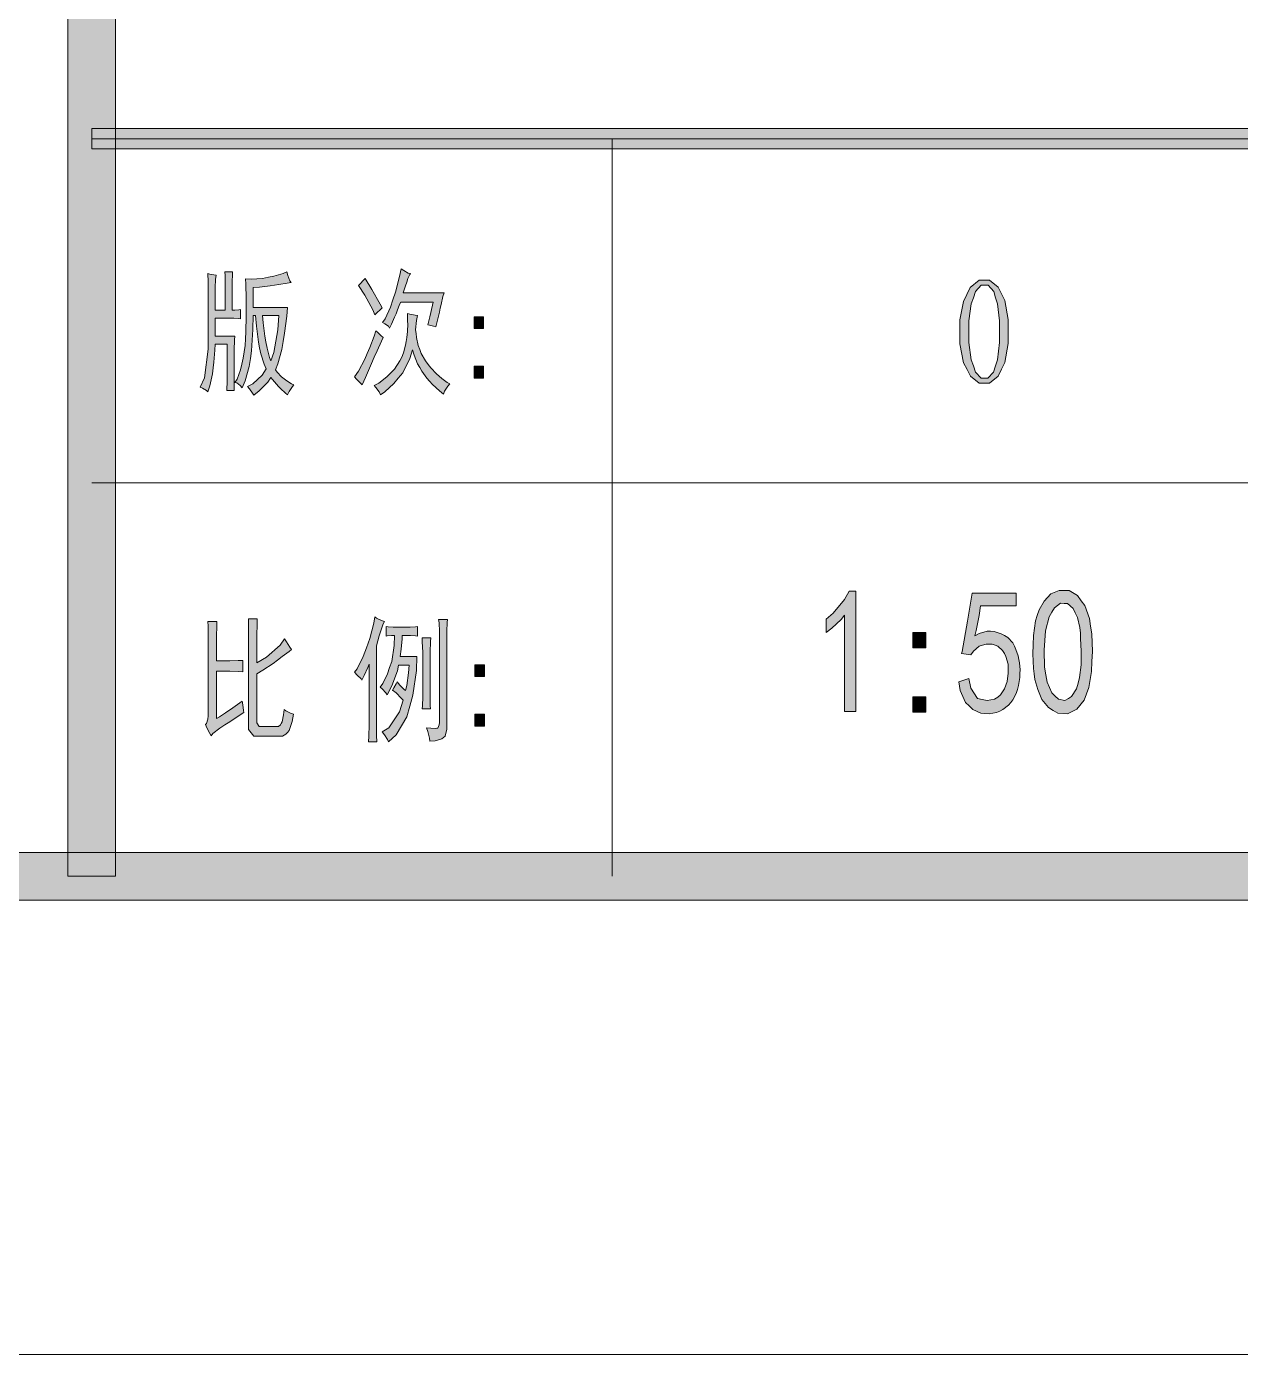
# Model space of a CAD drawing. Header units: millimetres. Extents: x 210 to 63265, y -7201 to 22496.
# Drawn here: x 60195 to 61464, y -7201 to -5813 of the extents above; entities that cross this region are included whole.
import ezdxf

# ---------------------------------------------------------------- set-up
doc = ezdxf.new("R2010")
doc.units = ezdxf.units.MM

msp = doc.modelspace()

# ---------------------------------------------------------------- hatches: boundary and pattern name
h = msp.add_hatch(color=0)
h.dxf.hatch_style = 2
h.paths.add_polyline_path([(60288.1, -6701.3), (60238.2, -6701.3), (60238.2, 21996), (60288.1, 21996)])
h = msp.add_hatch(color=0)
h.dxf.hatch_style = 2
h.paths.add_polyline_path([(60263.2, -5941), (60263.2, -5919.6), (62765, -5919.6), (62765, -5941)])
h = msp.add_hatch(color=0)
h.dxf.hatch_style = 2
h.paths.add_polyline_path([(60596.3, -6071.3), (60595.6, -6072.2), (60593.6, -6076.6), (60592.4, -6080.2), (60591.1, -6084), (60589.3, -6089.5), (60588.6, -6091.5), (60631.4, -6091.5), (60630.3, -6095.4), (60628.3, -6103.5), (60627.4, -6107.6), (60626.7, -6111.7), (60624.4, -6121.4), (60622.8, -6127.1), (60620.4, -6126.2), (60616.3, -6125.1), (60614.4, -6124.8), (60616.5, -6116.4), (60619.2, -6104.5), (60619.9, -6101.2), (60586.1, -6101.2), (60585, -6103.8), (60582.5, -6110.1), (60581.3, -6113.5), (60579.8, -6116.9), (60576.6, -6124.2), (60574.6, -6128.2), (60573.4, -6126.4), (60569.6, -6123.7), (60567.1, -6122.4), (60569.8, -6118.5), (60575.4, -6106.5), (60578, -6098.6), (60580.7, -6090.6), (60585, -6074.3), (60586.5, -6066.3), (60589.3, -6068.2), (60594.1, -6070.7)])
h = msp.add_hatch(color=0)
h.dxf.hatch_style = 2
h.paths.add_polyline_path([(60393.1, -6072.9), (60392.7, -6077.5), (60392.2, -6085.9), (60392.2, -6089.9), (60392.2, -6109.6), (60402.7, -6109.6), (60402.7, -6083.1), (60402.7, -6080), (60402.6, -6073.2), (60402.4, -6069.5), (60410.4, -6069.5), (60410.2, -6072.7), (60410.1, -6079.5), (60410.1, -6083.1), (60410.1, -6109.6), (60412.6, -6109.6), (60416.9, -6109.2), (60418.8, -6109), (60418.8, -6118.5), (60416.5, -6118.3), (60411.7, -6118), (60409.2, -6118), (60392.2, -6118), (60392.2, -6136.6), (60412.6, -6136.6), (60412.4, -6140.5), (60412, -6151.4), (60412, -6158.6), (60412, -6193.5), (60404.5, -6193.5), (60404.7, -6183.6), (60404.9, -6159.5), (60404.9, -6145), (60392.2, -6145), (60392, -6151.4), (60390.9, -6163.9), (60390.2, -6170), (60389.3, -6176.1), (60386.6, -6188.6), (60384.7, -6195.1), (60383.2, -6193.6), (60379.1, -6191.1), (60376.6, -6190.1), (60380.9, -6180.2), (60385, -6150.2), (60385, -6129.8), (60385, -6109.2), (60384.8, -6080), (60384.7, -6071.3), (60386.8, -6071.8), (60390.9, -6072.7)])
h = msp.add_hatch(color=0)
h.paths.add_polyline_path([(60467, -6069.5), (60468, -6073.2), (60470.4, -6078.8), (60471.6, -6080.8), (60467.5, -6081.5), (60458.7, -6082.7), (60454.1, -6083.4), (60449.6, -6084.2), (60438.5, -6085.4), (60431.9, -6085.9), (60431.9, -6106.7), (60467.8, -6106.7), (60467, -6116), (60464.8, -6133.7), (60463.4, -6142.3), (60461.9, -6150.7), (60457.8, -6165.6), (60455.1, -6172), (60457.1, -6174.5), (60461.6, -6179.1), (60464.3, -6181.3), (60467, -6183.4), (60472.1, -6186.7), (60474.6, -6187.7), (60472.9, -6189.5), (60469.5, -6194.5), (60467.8, -6197.9), (60465.5, -6196), (60460.9, -6191.7), (60458.5, -6189.2), (60456.2, -6186.8), (60452.3, -6182.2), (60450.5, -6179.9), (60447.1, -6184.7), (60438.3, -6194), (60432.8, -6198.5), (60431.4, -6196.3), (60428, -6191.7), (60426, -6189.5), (60431.5, -6186.7), (60441.2, -6177.4), (60445.5, -6170.9), (60443.5, -6166.1), (60440.1, -6155.2), (60438.7, -6148.9), (60437.4, -6143), (60435.3, -6126.2), (60434.4, -6115.1), (60431.9, -6115.1), (60431.7, -6129.6), (60430.3, -6152.1), (60429, -6160.2), (60427.8, -6168.4), (60423.5, -6183.6), (60420.6, -6190.6), (60418.5, -6188.4), (60414.7, -6185.6), (60412.9, -6185.1), (60415.1, -6181.7), (60418.7, -6172), (60420.1, -6165.9), (60421.5, -6159.6), (60423.5, -6146.4), (60423.8, -6139.4), (60424.4, -6132.1), (60424.7, -6115.8), (60424.7, -6106.7), (60424.7, -6097.4), (60424.4, -6082.5), (60423.8, -6076.8), (60429.7, -6077.2), (60441.7, -6076.3), (60447.8, -6075.2), (60453.7, -6074.1), (60463.4, -6071.3)])
h.paths.add_polyline_path([(60441.7, -6115.1), (60442.3, -6122.8), (60444.1, -6136.6), (60445, -6142.8), (60446.4, -6149.3), (60449.1, -6159.1), (60450.5, -6162.5), (60453.5, -6153.7), (60457.7, -6130.1), (60458.9, -6115.1)])
h = msp.add_hatch(color=0)
h.dxf.hatch_style = 2
h.paths.add_polyline_path([(60548.9, -6076.3), (60555.9, -6087.9), (60564.8, -6103.3), (60566.6, -6107.2), (60565, -6108.7), (60561.2, -6112.4), (60559.1, -6114.6), (60556.9, -6109.2), (60548.5, -6093.8), (60542.1, -6083.6), (60543.9, -6082), (60547.3, -6078.3)])
h = msp.add_hatch(color=0)
h.paths.add_polyline_path([(61196.1, -6185.8), (61190.8, -6185.8), (61181.8, -6178.6), (61178.1, -6171.6), (61174.3, -6164.7), (61170.7, -6144.6), (61170.7, -6131.7), (61170.7, -6119.8), (61174.3, -6100.4), (61177.9, -6093.1), (61181.3, -6085.8), (61190.6, -6078.3), (61196.1, -6078.3), (61201.7, -6078.3), (61210.6, -6085.4), (61214.2, -6092.4), (61217.6, -6099.5), (61221.2, -6119.2), (61221.2, -6131.7), (61221.2, -6144.3), (61217.6, -6164.1), (61214.2, -6171.3), (61210.6, -6178.6), (61201.7, -6185.8)])
h.paths.add_polyline_path([(61196.1, -6083.3), (61192.7, -6083.3), (61187, -6089.9), (61184.7, -6096.5), (61182.4, -6103.1), (61180, -6120.6), (61180, -6131.7), (61180, -6143.4), (61182.4, -6161.4), (61184.7, -6167.9), (61187, -6174.3), (61192.7, -6180.8), (61196.1, -6180.8), (61199.9, -6180.8), (61205.6, -6174.3), (61207.8, -6167.9), (61209.9, -6161.4), (61211.9, -6143.4), (61211.9, -6131.7), (61211.9, -6120.6), (61209.9, -6103.1), (61207.9, -6096.5), (61206, -6089.9), (61200.1, -6083.3)])
h = msp.add_hatch(color=0)
h.dxf.hatch_style = 2
h.paths.add_polyline_path([(60603.8, -6115.1), (60602.6, -6120.5), (60601.7, -6130), (60602.2, -6134.1), (60602.6, -6138.2), (60604.5, -6146.4), (60606, -6150.7), (60607.4, -6154.8), (60611.9, -6162.7), (60614.7, -6166.4), (60617.8, -6170), (60623.5, -6176.1), (60626.2, -6178.6), (60629, -6180.9), (60634.6, -6185.1), (60637.6, -6186.7), (60635.3, -6189), (60631.9, -6194.4), (60630.8, -6197.4), (60626.7, -6194), (60619.4, -6187.2), (60616.3, -6183.8), (60613.3, -6180.6), (60608.1, -6173.2), (60606, -6169.5), (60603.8, -6165.7), (60600.1, -6156.6), (60598.3, -6151.2), (60595.8, -6160.2), (60588.4, -6174.9), (60583.6, -6180.6), (60578.8, -6186.1), (60569.5, -6194.9), (60565, -6197.9), (60563.6, -6195.1), (60560.3, -6190.4), (60558.5, -6188.4), (60563.2, -6185.8), (60571.8, -6179.1), (60575.7, -6175.2), (60579.7, -6171.1), (60585.4, -6162.7), (60587.2, -6158.6), (60589, -6154.3), (60591.3, -6146.2), (60592, -6142.3), (60592.7, -6138.2), (60593.4, -6131.7), (60593.4, -6129.2), (60593.6, -6126.7), (60593.4, -6118.5), (60593.3, -6113), (60595.8, -6113.9), (60601.1, -6114.9)])
h = msp.add_hatch(color=0)
h.dxf.hatch_style = 2
h.paths.add_polyline_path([(60672.7, -6128.7), (60663, -6128.7), (60663, -6116.4), (60672.7, -6116.4)])
h = msp.add_hatch(color=0)
h.dxf.hatch_style = 2
h.paths.add_polyline_path([(60567.9, -6138.2), (60566.2, -6141.9), (60561.6, -6152.1), (60558.5, -6158.8), (60555.7, -6165.4), (60549.4, -6179.9), (60546, -6187.7), (60544.1, -6185.8), (60540.1, -6181.7), (60538, -6179.3), (60541.9, -6173.2), (60548.5, -6160.9), (60551.2, -6154.8), (60553.9, -6148.7), (60558.4, -6136.9), (60560.3, -6131), (60561.8, -6132.6), (60565.5, -6136.2)])
h = msp.add_hatch(color=0)
h.dxf.hatch_style = 2
h.paths.add_polyline_path([(60672.7, -6180.6), (60663, -6180.6), (60663, -6168.1), (60672.7, -6168.1)])
h = msp.add_hatch(color=0)
h.dxf.hatch_style = 2
h.paths.add_polyline_path([(61050.1, -6428.3), (61046.4, -6433), (61036.7, -6442.1), (61031, -6446.6), (61031, -6432.6), (61038.3, -6426.4), (61050.1, -6411.9), (61055, -6403.5), (61062, -6403.5), (61062, -6529.1), (61050.1, -6529.1)])
h = msp.add_hatch(color=0)
h.dxf.hatch_style = 2
h.paths.add_polyline_path([(61179.8, -6494.7), (61182, -6504.6), (61189, -6515.5), (61194, -6516.5), (61199, -6517.8), (61206.9, -6516.4), (61210.1, -6514), (61213.1, -6511.7), (61217.4, -6505.4), (61218.8, -6501.7), (61220.1, -6497.8), (61221.2, -6489.2), (61221.2, -6484.5), (61221, -6479.7), (61218.8, -6471.6), (61217.1, -6468.4), (61215.1, -6465.2), (61210.3, -6460.7), (61207.4, -6459.7), (61204.5, -6458.6), (61197.9, -6458.6), (61194.2, -6459.7), (61190.6, -6460.7), (61184.7, -6465.9), (61182.2, -6469.8), (61172.3, -6468.4), (61172.9, -6466.3), (61178.4, -6434.8), (61183.4, -6405.6), (61229.6, -6405.6), (61229.6, -6418.7), (61192.2, -6418.7), (61190.8, -6428.7), (61187.7, -6444.3), (61186.3, -6450.2), (61190.8, -6447.7), (61199, -6445.2), (61202.7, -6445.3), (61206.5, -6445.5), (61213.8, -6447.8), (61217.2, -6449.8), (61220.8, -6451.8), (61226, -6457.3), (61227.6, -6460.7), (61229, -6464.3), (61231.5, -6471.1), (61232.3, -6474.7), (61233, -6478.1), (61233.5, -6485.6), (61233.3, -6489.5), (61233.2, -6493.6), (61231.9, -6501.9), (61230.7, -6506), (61229.6, -6510.3), (61226, -6517.1), (61223.7, -6519.9), (61221.3, -6522.6), (61215.6, -6527.1), (61212.4, -6528.7), (61209, -6530.3), (61201.3, -6531.6), (61196.8, -6531.2), (61192.5, -6530.9), (61184.1, -6526.9), (61180.2, -6523.2), (61176.3, -6519.6), (61170.9, -6507.1), (61169.5, -6498.3)])
h = msp.add_hatch(color=0)
h.paths.add_polyline_path([(61247.1, -6459.3), (61247.5, -6449.6), (61249.6, -6434.2), (61251.4, -6428.7), (61253.4, -6423), (61258.7, -6413.7), (61262.3, -6410.1), (61265.7, -6406.3), (61274.5, -6402.8), (61279.5, -6402.8), (61284.7, -6402.8), (61293.4, -6408), (61297.4, -6413.3), (61301.1, -6418.5), (61306.1, -6431.9), (61307.2, -6440), (61308.5, -6448), (61309.2, -6466.5), (61308.6, -6476.8), (61308.3, -6487.2), (61305.4, -6504.2), (61302.9, -6510.8), (61300.4, -6517.3), (61292.9, -6526.6), (61287.9, -6529.1), (61283.1, -6531.6), (61273, -6531), (61268, -6528), (61263.2, -6524.8), (61256.1, -6516.5), (61254.1, -6511.5), (61252.1, -6506.3), (61249.1, -6495.6), (61248.2, -6489.9), (61247.5, -6484.3), (61246.8, -6469)])
h.paths.add_polyline_path([(61259.3, -6455), (61258.6, -6465), (61259.1, -6482.9), (61260.5, -6490.8), (61262, -6498.5), (61266.8, -6509.7), (61270.2, -6513), (61273.6, -6516.2), (61280.4, -6517.6), (61284, -6515.5), (61287.4, -6513.5), (61292.5, -6505.4), (61294.2, -6499.5), (61295.8, -6493.5), (61297.4, -6480.2), (61297.4, -6473.2), (61297.4, -6466.1), (61296.8, -6453), (61296.5, -6447.3), (61295.9, -6441.4), (61293.4, -6430.9), (61291.1, -6426), (61289, -6421.4), (61283.2, -6416.4), (61279.5, -6416.2), (61275.9, -6416), (61269.5, -6420.7), (61266.6, -6425.3), (61263.9, -6430.1), (61260.2, -6444.8)])
h = msp.add_hatch(color=0)
h.dxf.hatch_style = 2
h.paths.add_polyline_path([(60394, -6435.1), (60393.8, -6439.6), (60393.6, -6450.7), (60393.6, -6457.1), (60393.6, -6476.3), (60403.6, -6476.3), (60407.7, -6476.3), (60416.3, -6475.9), (60421, -6475.8), (60421, -6487.6), (60416.3, -6487.2), (60407.7, -6487), (60403.6, -6487), (60393.6, -6487), (60393.6, -6536.6), (60396.8, -6534.6), (60402.9, -6530.7), (60405.6, -6528.9), (60408.3, -6527.1), (60415.6, -6521.9), (60420.6, -6518.5), (60421, -6522.1), (60421.9, -6528), (60422.2, -6530.3), (60417.4, -6533.4), (60407.4, -6539.8), (60402.2, -6543.2), (60397, -6546.6), (60389.9, -6552.3), (60388.1, -6554.5), (60386.6, -6552), (60383.6, -6546.1), (60382.2, -6542.7), (60383.2, -6541.6), (60384.7, -6537.1), (60385, -6533.7), (60385, -6458.2), (60385, -6451.4), (60384.8, -6440), (60384.7, -6435.1)])
h = msp.add_hatch(color=0)
h.dxf.hatch_style = 2
h.paths.add_polyline_path([(60436.2, -6432.3), (60436, -6438.2), (60435.8, -6449.5), (60435.8, -6454.8), (60435.8, -6478.4), (60445.7, -6472.4), (60460.2, -6459.7), (60464.8, -6453.2), (60466.6, -6456.3), (60470.2, -6462), (60472.1, -6464.5), (60469.5, -6466.5), (60462.3, -6471.8), (60457.5, -6475.4), (60452.8, -6479), (60441.9, -6486.1), (60435.8, -6489.7), (60435.8, -6537.1), (60435.8, -6541), (60438.3, -6545), (60440.8, -6545), (60456.9, -6545), (60458.4, -6545), (60460.5, -6543.2), (60461.2, -6541.6), (60462.1, -6540), (60463.6, -6532.6), (60464.5, -6526.9), (60466.2, -6528.3), (60471.1, -6530.9), (60474.1, -6531.9), (60472.7, -6539.6), (60469.5, -6549.1), (60467.8, -6551.1), (60466.2, -6553), (60462.5, -6555), (60460.7, -6555), (60438.3, -6555), (60432.8, -6555), (60427.2, -6548), (60427.2, -6541), (60427.2, -6457.1), (60427.2, -6450.9), (60427.1, -6438.5), (60426.9, -6432.3)])
h = msp.add_hatch(color=0)
h.dxf.hatch_style = 2
h.paths.add_polyline_path([(60569.3, -6435.1), (60567.7, -6437.5), (60563.6, -6450), (60560.7, -6460.5), (60560.7, -6536.6), (60560.7, -6542.1), (60560.9, -6554.3), (60561.2, -6560.7), (60552.6, -6560.7), (60553, -6554.8), (60553.2, -6543.2), (60553.2, -6537.6), (60553.2, -6479.7), (60551.9, -6483.1), (60548, -6491.5), (60545.5, -6496.5), (60544.8, -6495.1), (60540.8, -6491), (60538, -6488.1), (60540.7, -6484.7), (60546.9, -6471.8), (60550.3, -6462.5), (60553.9, -6453), (60558.2, -6436.9), (60559.1, -6430.1), (60560.7, -6431.6), (60565.9, -6434.1)])
h = msp.add_hatch(color=0)
h.dxf.hatch_style = 2
h.paths.add_polyline_path([(60592.9, -6440.9), (60595.9, -6440.9), (60601.5, -6440.5), (60603.8, -6440.2), (60603.8, -6450.3), (60601.5, -6450), (60596.5, -6449.8), (60593.6, -6449.8), (60587.7, -6449.8), (60587.5, -6453.2), (60586.5, -6464.1), (60585.7, -6471.8), (60602.9, -6471.8), (60602.6, -6486.3), (60598.8, -6512.2), (60595.6, -6523.5), (60592.4, -6534.8), (60581.3, -6553.4), (60573.4, -6560.7), (60572.5, -6558.4), (60569.3, -6553.4), (60566.6, -6550.5), (60573.8, -6546.1), (60584.8, -6529.4), (60588.6, -6517.4), (60586.6, -6515.1), (60581.3, -6509.7), (60577.7, -6506.7), (60578.9, -6504.4), (60581.3, -6500.3), (60582.3, -6498.3), (60585.4, -6501.5), (60589.9, -6506.2), (60591.1, -6507.2), (60592.4, -6501.9), (60594.3, -6488.6), (60595, -6480.8), (60584, -6480.8), (60582.9, -6486.7), (60577, -6502.2), (60572.1, -6511.7), (60570.5, -6509.6), (60566.6, -6505.6), (60564.6, -6503.8), (60567.5, -6499.9), (60572.5, -6489.7), (60574.6, -6483.3), (60576.8, -6477), (60579.3, -6460.2), (60579.8, -6449.8), (60576.6, -6449.8), (60572.1, -6450), (60570.9, -6450.3), (60570.9, -6440.2), (60573, -6440.5), (60578.4, -6440.9), (60581.8, -6440.9)])
h = msp.add_hatch(color=0)
h.dxf.hatch_style = 2
h.paths.add_polyline_path([(60635.1, -6432.8), (60634.6, -6436.2), (60634.2, -6445), (60634.2, -6450.3), (60634.2, -6541.6), (60634.2, -6547.5), (60632.6, -6554.8), (60630.8, -6556.3), (60629.2, -6557.7), (60622.1, -6559.7), (60616.5, -6560.2), (60616.3, -6557), (60614.5, -6550), (60613.1, -6546.1), (60617.6, -6546.6), (60623, -6547), (60624, -6546.6), (60625.1, -6546.4), (60626.3, -6543.2), (60626.7, -6540.5), (60626.7, -6450.9), (60626.7, -6445.5), (60626.2, -6436.6), (60625.8, -6432.8)])
h = msp.add_hatch(color=0)
h.dxf.hatch_style = 2
h.paths.add_polyline_path([(60617.8, -6452), (60617.4, -6456.1), (60616.9, -6467), (60616.9, -6474), (60616.9, -6506.7), (60616.9, -6513.5), (60617, -6523.3), (60617.4, -6526.4), (60608.5, -6526.4), (60608.8, -6523.3), (60609.4, -6513.7), (60609.4, -6507.2), (60609.4, -6473.4), (60609.2, -6467), (60608.6, -6456.3), (60608.5, -6452)])
h = msp.add_hatch(color=0)
h.dxf.hatch_style = 2
h.paths.add_polyline_path([(61134.9, -6462.5), (61121.5, -6462.5), (61121.5, -6446.6), (61134.9, -6446.6)])
h = msp.add_hatch(color=0)
h.dxf.hatch_style = 2
h.paths.add_polyline_path([(60673.6, -6492.6), (60663.7, -6492.6), (60663.7, -6480.2), (60673.6, -6480.2)])
h = msp.add_hatch(color=0)
h.dxf.hatch_style = 2
h.paths.add_polyline_path([(61134.9, -6529.8), (61121.5, -6529.8), (61121.5, -6513.7), (61134.9, -6513.7)])
h = msp.add_hatch(color=0)
h.dxf.hatch_style = 2
h.paths.add_polyline_path([(60673.6, -6544.4), (60663.7, -6544.4), (60663.7, -6531.9), (60673.6, -6531.9)])
h = msp.add_hatch(color=0)
h.dxf.hatch_style = 2
h.paths.add_polyline_path([(22443.5, -6726.4), (22493.6, -6676.5), (62740, -6676.5), (62790.1, -6726.4)])

# ---------------------------------------------------------------- linework, layer by layer
at = {"color": 0, "lineweight": 0}
for points in [[(21218.6, -7201.3), (21218.6, 22496), (63265, 22496), (63265, -7201.3)], [(60288.1, -6701.3), (60238.2, -6701.3), (60238.2, 21996), (60288.1, 21996)], [(60263.2, -5941), (60263.2, -5919.6), (62765, -5919.6), (62765, -5941)], [(60596.3, -6071.3), (60595.6, -6072.2), (60593.6, -6076.6), (60592.4, -6080.2), (60591.1, -6084), (60589.3, -6089.5), (60588.6, -6091.5), (60631.4, -6091.5), (60630.3, -6095.4), (60628.3, -6103.5), (60627.4, -6107.6), (60626.7, -6111.7), (60624.4, -6121.4), (60622.8, -6127.1), (60620.4, -6126.2), (60616.3, -6125.1), (60614.4, -6124.8), (60616.5, -6116.4), (60619.2, -6104.5), (60619.9, -6101.2), (60586.1, -6101.2), (60585, -6103.8), (60582.5, -6110.1), (60581.3, -6113.5), (60579.8, -6116.9), (60576.6, -6124.2), (60574.6, -6128.2), (60573.4, -6126.4), (60569.6, -6123.7), (60567.1, -6122.4), (60569.8, -6118.5), (60575.4, -6106.5), (60578, -6098.6), (60580.7, -6090.6), (60585, -6074.3), (60586.5, -6066.3), (60589.3, -6068.2), (60594.1, -6070.7)], [(60393.1, -6072.9), (60392.7, -6077.5), (60392.2, -6085.9), (60392.2, -6089.9), (60392.2, -6109.6), (60402.7, -6109.6), (60402.7, -6083.1), (60402.7, -6080), (60402.6, -6073.2), (60402.4, -6069.5), (60410.4, -6069.5), (60410.2, -6072.7), (60410.1, -6079.5), (60410.1, -6083.1), (60410.1, -6109.6), (60412.6, -6109.6), (60416.9, -6109.2), (60418.8, -6109), (60418.8, -6118.5), (60416.5, -6118.3), (60411.7, -6118), (60409.2, -6118), (60392.2, -6118), (60392.2, -6136.6), (60412.6, -6136.6), (60412.4, -6140.5), (60412, -6151.4), (60412, -6158.6), (60412, -6193.5), (60404.5, -6193.5), (60404.7, -6183.6), (60404.9, -6159.5), (60404.9, -6145), (60392.2, -6145), (60392, -6151.4), (60390.9, -6163.9), (60390.2, -6170), (60389.3, -6176.1), (60386.6, -6188.6), (60384.7, -6195.1), (60383.2, -6193.6), (60379.1, -6191.1), (60376.6, -6190.1), (60380.9, -6180.2), (60385, -6150.2), (60385, -6129.8), (60385, -6109.2), (60384.8, -6080), (60384.7, -6071.3), (60386.8, -6071.8), (60390.9, -6072.7)], [(60467, -6069.5), (60468, -6073.2), (60470.4, -6078.8), (60471.6, -6080.8), (60467.5, -6081.5), (60458.7, -6082.7), (60454.1, -6083.4), (60449.6, -6084.2), (60438.5, -6085.4), (60431.9, -6085.9), (60431.9, -6106.7), (60467.8, -6106.7), (60467, -6116), (60464.8, -6133.7), (60463.4, -6142.3), (60461.9, -6150.7), (60457.8, -6165.6), (60455.1, -6172), (60457.1, -6174.5), (60461.6, -6179.1), (60464.3, -6181.3), (60467, -6183.4), (60472.1, -6186.7), (60474.6, -6187.7), (60472.9, -6189.5), (60469.5, -6194.5), (60467.8, -6197.9), (60465.5, -6196), (60460.9, -6191.7), (60458.5, -6189.2), (60456.2, -6186.8), (60452.3, -6182.2), (60450.5, -6179.9), (60447.1, -6184.7), (60438.3, -6194), (60432.8, -6198.5), (60431.4, -6196.3), (60428, -6191.7), (60426, -6189.5), (60431.5, -6186.7), (60441.2, -6177.4), (60445.5, -6170.9), (60443.5, -6166.1), (60440.1, -6155.2), (60438.7, -6148.9), (60437.4, -6143), (60435.3, -6126.2), (60434.4, -6115.1), (60431.9, -6115.1), (60431.7, -6129.6), (60430.3, -6152.1), (60429, -6160.2), (60427.8, -6168.4), (60423.5, -6183.6), (60420.6, -6190.6), (60418.5, -6188.4), (60414.7, -6185.6), (60412.9, -6185.1), (60415.1, -6181.7), (60418.7, -6172), (60420.1, -6165.9), (60421.5, -6159.6), (60423.5, -6146.4), (60423.8, -6139.4), (60424.4, -6132.1), (60424.7, -6115.8), (60424.7, -6106.7), (60424.7, -6097.4), (60424.4, -6082.5), (60423.8, -6076.8), (60429.7, -6077.2), (60441.7, -6076.3), (60447.8, -6075.2), (60453.7, -6074.1), (60463.4, -6071.3)], [(60548.9, -6076.3), (60555.9, -6087.9), (60564.8, -6103.3), (60566.6, -6107.2), (60565, -6108.7), (60561.2, -6112.4), (60559.1, -6114.6), (60556.9, -6109.2), (60548.5, -6093.8), (60542.1, -6083.6), (60543.9, -6082), (60547.3, -6078.3)], [(61196.1, -6185.8), (61190.8, -6185.8), (61181.8, -6178.6), (61178.1, -6171.6), (61174.3, -6164.7), (61170.7, -6144.6), (61170.7, -6131.7), (61170.7, -6119.8), (61174.3, -6100.4), (61177.9, -6093.1), (61181.3, -6085.8), (61190.6, -6078.3), (61196.1, -6078.3), (61201.7, -6078.3), (61210.6, -6085.4), (61214.2, -6092.4), (61217.6, -6099.5), (61221.2, -6119.2), (61221.2, -6131.7), (61221.2, -6144.3), (61217.6, -6164.1), (61214.2, -6171.3), (61210.6, -6178.6), (61201.7, -6185.8)], [(61196.1, -6083.3), (61192.7, -6083.3), (61187, -6089.9), (61184.7, -6096.5), (61182.4, -6103.1), (61180, -6120.6), (61180, -6131.7), (61180, -6143.4), (61182.4, -6161.4), (61184.7, -6167.9), (61187, -6174.3), (61192.7, -6180.8), (61196.1, -6180.8), (61199.9, -6180.8), (61205.6, -6174.3), (61207.8, -6167.9), (61209.9, -6161.4), (61211.9, -6143.4), (61211.9, -6131.7), (61211.9, -6120.6), (61209.9, -6103.1), (61207.9, -6096.5), (61206, -6089.9), (61200.1, -6083.3)], [(60441.7, -6115.1), (60442.3, -6122.8), (60444.1, -6136.6), (60445, -6142.8), (60446.4, -6149.3), (60449.1, -6159.1), (60450.5, -6162.5), (60453.5, -6153.7), (60457.7, -6130.1), (60458.9, -6115.1)], [(60603.8, -6115.1), (60602.6, -6120.5), (60601.7, -6130), (60602.2, -6134.1), (60602.6, -6138.2), (60604.5, -6146.4), (60606, -6150.7), (60607.4, -6154.8), (60611.9, -6162.7), (60614.7, -6166.4), (60617.8, -6170), (60623.5, -6176.1), (60626.2, -6178.6), (60629, -6180.9), (60634.6, -6185.1), (60637.6, -6186.7), (60635.3, -6189), (60631.9, -6194.4), (60630.8, -6197.4), (60626.7, -6194), (60619.4, -6187.2), (60616.3, -6183.8), (60613.3, -6180.6), (60608.1, -6173.2), (60606, -6169.5), (60603.8, -6165.7), (60600.1, -6156.6), (60598.3, -6151.2), (60595.8, -6160.2), (60588.4, -6174.9), (60583.6, -6180.6), (60578.8, -6186.1), (60569.5, -6194.9), (60565, -6197.9), (60563.6, -6195.1), (60560.3, -6190.4), (60558.5, -6188.4), (60563.2, -6185.8), (60571.8, -6179.1), (60575.7, -6175.2), (60579.7, -6171.1), (60585.4, -6162.7), (60587.2, -6158.6), (60589, -6154.3), (60591.3, -6146.2), (60592, -6142.3), (60592.7, -6138.2), (60593.4, -6131.7), (60593.4, -6129.2), (60593.6, -6126.7), (60593.4, -6118.5), (60593.3, -6113), (60595.8, -6113.9), (60601.1, -6114.9)], [(60672.7, -6128.7), (60663, -6128.7), (60663, -6116.4), (60672.7, -6116.4)], [(60567.9, -6138.2), (60566.2, -6141.9), (60561.6, -6152.1), (60558.5, -6158.8), (60555.7, -6165.4), (60549.4, -6179.9), (60546, -6187.7), (60544.1, -6185.8), (60540.1, -6181.7), (60538, -6179.3), (60541.9, -6173.2), (60548.5, -6160.9), (60551.2, -6154.8), (60553.9, -6148.7), (60558.4, -6136.9), (60560.3, -6131), (60561.8, -6132.6), (60565.5, -6136.2)], [(60672.7, -6180.6), (60663, -6180.6), (60663, -6168.1), (60672.7, -6168.1)], [(61050.1, -6428.3), (61046.4, -6433), (61036.7, -6442.1), (61031, -6446.6), (61031, -6432.6), (61038.3, -6426.4), (61050.1, -6411.9), (61055, -6403.5), (61062, -6403.5), (61062, -6529.1), (61050.1, -6529.1)], [(61179.8, -6494.7), (61182, -6504.6), (61189, -6515.5), (61194, -6516.5), (61199, -6517.8), (61206.9, -6516.4), (61210.1, -6514), (61213.1, -6511.7), (61217.4, -6505.4), (61218.8, -6501.7), (61220.1, -6497.8), (61221.2, -6489.2), (61221.2, -6484.5), (61221, -6479.7), (61218.8, -6471.6), (61217.1, -6468.4), (61215.1, -6465.2), (61210.3, -6460.7), (61207.4, -6459.7), (61204.5, -6458.6), (61197.9, -6458.6), (61194.2, -6459.7), (61190.6, -6460.7), (61184.7, -6465.9), (61182.2, -6469.8), (61172.3, -6468.4), (61172.9, -6466.3), (61178.4, -6434.8), (61183.4, -6405.6), (61229.6, -6405.6), (61229.6, -6418.7), (61192.2, -6418.7), (61190.8, -6428.7), (61187.7, -6444.3), (61186.3, -6450.2), (61190.8, -6447.7), (61199, -6445.2), (61202.7, -6445.3), (61206.5, -6445.5), (61213.8, -6447.8), (61217.2, -6449.8), (61220.8, -6451.8), (61226, -6457.3), (61227.6, -6460.7), (61229, -6464.3), (61231.5, -6471.1), (61232.3, -6474.7), (61233, -6478.1), (61233.5, -6485.6), (61233.3, -6489.5), (61233.2, -6493.6), (61231.9, -6501.9), (61230.7, -6506), (61229.6, -6510.3), (61226, -6517.1), (61223.7, -6519.9), (61221.3, -6522.6), (61215.6, -6527.1), (61212.4, -6528.7), (61209, -6530.3), (61201.3, -6531.6), (61196.8, -6531.2), (61192.5, -6530.9), (61184.1, -6526.9), (61180.2, -6523.2), (61176.3, -6519.6), (61170.9, -6507.1), (61169.5, -6498.3)], [(61247.1, -6459.3), (61247.5, -6449.6), (61249.6, -6434.2), (61251.4, -6428.7), (61253.4, -6423), (61258.7, -6413.7), (61262.3, -6410.1), (61265.7, -6406.3), (61274.5, -6402.8), (61279.5, -6402.8), (61284.7, -6402.8), (61293.4, -6408), (61297.4, -6413.3), (61301.1, -6418.5), (61306.1, -6431.9), (61307.2, -6440), (61308.5, -6448), (61309.2, -6466.5), (61308.6, -6476.8), (61308.3, -6487.2), (61305.4, -6504.2), (61302.9, -6510.8), (61300.4, -6517.3), (61292.9, -6526.6), (61287.9, -6529.1), (61283.1, -6531.6), (61273, -6531), (61268, -6528), (61263.2, -6524.8), (61256.1, -6516.5), (61254.1, -6511.5), (61252.1, -6506.3), (61249.1, -6495.6), (61248.2, -6489.9), (61247.5, -6484.3), (61246.8, -6469)], [(61259.3, -6455), (61258.6, -6465), (61259.1, -6482.9), (61260.5, -6490.8), (61262, -6498.5), (61266.8, -6509.7), (61270.2, -6513), (61273.6, -6516.2), (61280.4, -6517.6), (61284, -6515.5), (61287.4, -6513.5), (61292.5, -6505.4), (61294.2, -6499.5), (61295.8, -6493.5), (61297.4, -6480.2), (61297.4, -6473.2), (61297.4, -6466.1), (61296.8, -6453), (61296.5, -6447.3), (61295.9, -6441.4), (61293.4, -6430.9), (61291.1, -6426), (61289, -6421.4), (61283.2, -6416.4), (61279.5, -6416.2), (61275.9, -6416), (61269.5, -6420.7), (61266.6, -6425.3), (61263.9, -6430.1), (61260.2, -6444.8)], [(60394, -6435.1), (60393.8, -6439.6), (60393.6, -6450.7), (60393.6, -6457.1), (60393.6, -6476.3), (60403.6, -6476.3), (60407.7, -6476.3), (60416.3, -6475.9), (60421, -6475.8), (60421, -6487.6), (60416.3, -6487.2), (60407.7, -6487), (60403.6, -6487), (60393.6, -6487), (60393.6, -6536.6), (60396.8, -6534.6), (60402.9, -6530.7), (60405.6, -6528.9), (60408.3, -6527.1), (60415.6, -6521.9), (60420.6, -6518.5), (60421, -6522.1), (60421.9, -6528), (60422.2, -6530.3), (60417.4, -6533.4), (60407.4, -6539.8), (60402.2, -6543.2), (60397, -6546.6), (60389.9, -6552.3), (60388.1, -6554.5), (60386.6, -6552), (60383.6, -6546.1), (60382.2, -6542.7), (60383.2, -6541.6), (60384.7, -6537.1), (60385, -6533.7), (60385, -6458.2), (60385, -6451.4), (60384.8, -6440), (60384.7, -6435.1)], [(60436.2, -6432.3), (60436, -6438.2), (60435.8, -6449.5), (60435.8, -6454.8), (60435.8, -6478.4), (60445.7, -6472.4), (60460.2, -6459.7), (60464.8, -6453.2), (60466.6, -6456.3), (60470.2, -6462), (60472.1, -6464.5), (60469.5, -6466.5), (60462.3, -6471.8), (60457.5, -6475.4), (60452.8, -6479), (60441.9, -6486.1), (60435.8, -6489.7), (60435.8, -6537.1), (60435.8, -6541), (60438.3, -6545), (60440.8, -6545), (60456.9, -6545), (60458.4, -6545), (60460.5, -6543.2), (60461.2, -6541.6), (60462.1, -6540), (60463.6, -6532.6), (60464.5, -6526.9), (60466.2, -6528.3), (60471.1, -6530.9), (60474.1, -6531.9), (60472.7, -6539.6), (60469.5, -6549.1), (60467.8, -6551.1), (60466.2, -6553), (60462.5, -6555), (60460.7, -6555), (60438.3, -6555), (60432.8, -6555), (60427.2, -6548), (60427.2, -6541), (60427.2, -6457.1), (60427.2, -6450.9), (60427.1, -6438.5), (60426.9, -6432.3)], [(60569.3, -6435.1), (60567.7, -6437.5), (60563.6, -6450), (60560.7, -6460.5), (60560.7, -6536.6), (60560.7, -6542.1), (60560.9, -6554.3), (60561.2, -6560.7), (60552.6, -6560.7), (60553, -6554.8), (60553.2, -6543.2), (60553.2, -6537.6), (60553.2, -6479.7), (60551.9, -6483.1), (60548, -6491.5), (60545.5, -6496.5), (60544.8, -6495.1), (60540.8, -6491), (60538, -6488.1), (60540.7, -6484.7), (60546.9, -6471.8), (60550.3, -6462.5), (60553.9, -6453), (60558.2, -6436.9), (60559.1, -6430.1), (60560.7, -6431.6), (60565.9, -6434.1)], [(60592.9, -6440.9), (60595.9, -6440.9), (60601.5, -6440.5), (60603.8, -6440.2), (60603.8, -6450.3), (60601.5, -6450), (60596.5, -6449.8), (60593.6, -6449.8), (60587.7, -6449.8), (60587.5, -6453.2), (60586.5, -6464.1), (60585.7, -6471.8), (60602.9, -6471.8), (60602.6, -6486.3), (60598.8, -6512.2), (60595.6, -6523.5), (60592.4, -6534.8), (60581.3, -6553.4), (60573.4, -6560.7), (60572.5, -6558.4), (60569.3, -6553.4), (60566.6, -6550.5), (60573.8, -6546.1), (60584.8, -6529.4), (60588.6, -6517.4), (60586.6, -6515.1), (60581.3, -6509.7), (60577.7, -6506.7), (60578.9, -6504.4), (60581.3, -6500.3), (60582.3, -6498.3), (60585.4, -6501.5), (60589.9, -6506.2), (60591.1, -6507.2), (60592.4, -6501.9), (60594.3, -6488.6), (60595, -6480.8), (60584, -6480.8), (60582.9, -6486.7), (60577, -6502.2), (60572.1, -6511.7), (60570.5, -6509.6), (60566.6, -6505.6), (60564.6, -6503.8), (60567.5, -6499.9), (60572.5, -6489.7), (60574.6, -6483.3), (60576.8, -6477), (60579.3, -6460.2), (60579.8, -6449.8), (60576.6, -6449.8), (60572.1, -6450), (60570.9, -6450.3), (60570.9, -6440.2), (60573, -6440.5), (60578.4, -6440.9), (60581.8, -6440.9)], [(60635.1, -6432.8), (60634.6, -6436.2), (60634.2, -6445), (60634.2, -6450.3), (60634.2, -6541.6), (60634.2, -6547.5), (60632.6, -6554.8), (60630.8, -6556.3), (60629.2, -6557.7), (60622.1, -6559.7), (60616.5, -6560.2), (60616.3, -6557), (60614.5, -6550), (60613.1, -6546.1), (60617.6, -6546.6), (60623, -6547), (60624, -6546.6), (60625.1, -6546.4), (60626.3, -6543.2), (60626.7, -6540.5), (60626.7, -6450.9), (60626.7, -6445.5), (60626.2, -6436.6), (60625.8, -6432.8)], [(60617.8, -6452), (60617.4, -6456.1), (60616.9, -6467), (60616.9, -6474), (60616.9, -6506.7), (60616.9, -6513.5), (60617, -6523.3), (60617.4, -6526.4), (60608.5, -6526.4), (60608.8, -6523.3), (60609.4, -6513.7), (60609.4, -6507.2), (60609.4, -6473.4), (60609.2, -6467), (60608.6, -6456.3), (60608.5, -6452)], [(61134.9, -6462.5), (61121.5, -6462.5), (61121.5, -6446.6), (61134.9, -6446.6)], [(60673.6, -6492.6), (60663.7, -6492.6), (60663.7, -6480.2), (60673.6, -6480.2)], [(61134.9, -6529.8), (61121.5, -6529.8), (61121.5, -6513.7), (61134.9, -6513.7)], [(60673.6, -6544.4), (60663.7, -6544.4), (60663.7, -6531.9), (60673.6, -6531.9)], [(22443.5, -6726.4), (22493.6, -6676.5), (62740, -6676.5), (62790.1, -6726.4)]]:
    msp.add_lwpolyline(points, close=True, dxfattribs=at)
for points in [[(62765, -5930.3), (60263.2, -5930.3)], [(60807, -5930.3), (60807, -6701.3)], [(60263.2, -6290.2), (62765, -6290.2)]]:
    msp.add_lwpolyline(points, dxfattribs=at)

doc.saveas('drawing.dxf')
